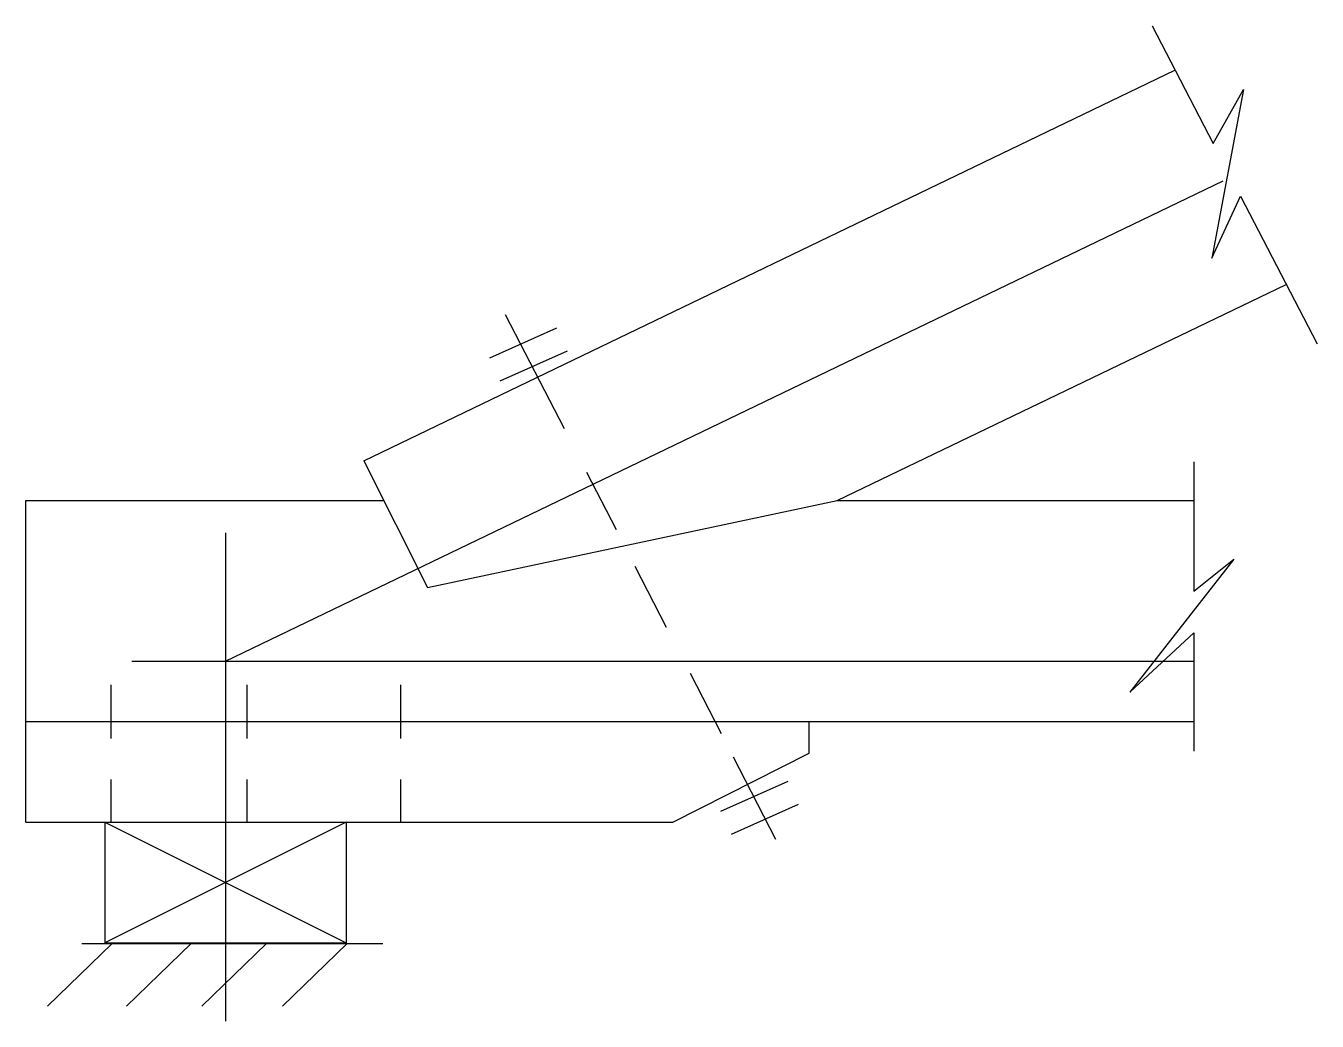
# Model space of a CAD drawing. Header units: metres. Extents: x -139713 to -136821, y -353190 to -350961.
import ezdxf

# ---------------------------------------------------------------- set-up
doc = ezdxf.new("R2010")
doc.units = ezdxf.units.M
for name, color, linetype in [('AXIS', 1, 'Continuous'), ('K', 2, 'Continuous'), ('STEEL', 1, 'Continuous'), ('TEXT', 3, 'Continuous')]:
    doc.layers.add(name, color=color, linetype=linetype)

msp = doc.modelspace()

# ---------------------------------------------------------------- linework, layer by layer
at = {"layer": 'AXIS'}
for p, q in [((-139265.6, -352384.26), (-137031.53, -351308.42)), ((-139265.6, -352096.93), (-139265.6, -353190.01)), ((-139475.25, -352384.26), (-137098.68, -352384.26))]:
    msp.add_line(p, q, dxfattribs=at)
at = {"layer": 'K'}
for p, q in [((-138955.45, -351935.22), (-137139.51, -351060.74)), ((-137895.72, -352024.26), (-136890.56, -351540.21)), ((-138955.45, -351935.22), (-138813.32, -352219.22)), ((-139712.6, -352744.26), (-139712.6, -352024.26)), ((-139712.6, -352024.26), (-138910.89, -352024.26)), ((-138813.32, -352219.22), (-137895.72, -352024.26)), ((-137895.72, -352024.26), (-137098.68, -352024.26)), ((-139712.6, -352519.26), (-137098.68, -352519.26)), ((-137958.55, -352589.67), (-137958.55, -352519.26)), ((-138263.93, -352744.26), (-137958.55, -352589.67)), ((-139712.6, -352744.26), (-138263.93, -352744.26)), ((-139535.6, -352744.26), (-139535.6, -353014.26)), ((-138995.6, -352744.26), (-138995.6, -353014.26)), ((-139535.6, -353014.26), (-138995.6, -353014.26))]:
    msp.add_line(p, q, dxfattribs=at)
msp.add_lwpolyline([(-139587.54, -353015.91), (-138912.98, -353015.91)], dxfattribs=at)
at = {"layer": 'STEEL'}
for points in [[(-138639.13, -351607.44), (-138507.5, -351863.03)], [(-138673.98, -351705.07), (-138523.78, -351637.93)], [(-138650.26, -351756.4), (-138500.06, -351689.27)], [(-138457.37, -351960.37), (-138391.01, -352089.21)], [(-138348.97, -352170.85), (-138278.57, -352307.54)], [(-138225.23, -352411.12), (-138155.66, -352546.2)], [(-139521.96, -352437.09), (-139521.96, -352556.8)], [(-139217.82, -352437.09), (-139217.82, -352556.8)], [(-138873.74, -352437.09), (-138873.74, -352556.8)], [(-138129.01, -352597.95), (-138034.02, -352782.39)], [(-139521.96, -352648.88), (-139521.96, -352744.03)], [(-139217.82, -352648.88), (-139217.82, -352744.03)], [(-138873.74, -352648.88), (-138873.74, -352744.03)], [(-138156.18, -352719.99), (-138005.98, -352652.86)], [(-138132.46, -352771.33), (-137982.26, -352704.19)]]:
    msp.add_lwpolyline(points, dxfattribs=at)
at = {"layer": 'TEXT'}
for p, q in [((-137190.71, -350961.35), (-137054.05, -351224.55)), ((-136985.88, -351103.72), (-137057.12, -351481.86)), ((-137054.05, -351224.55), (-136985.88, -351103.72)), ((-137057.12, -351481.86), (-136992.56, -351342.97)), ((-136992.56, -351342.97), (-136821.12, -351673.16)), ((-137097.17, -351937.32), (-137097.17, -352227.38)), ((-137007.56, -352155.76), (-137240.54, -352452.98)), ((-137097.17, -352227.38), (-137007.56, -352155.76)), ((-137240.54, -352452.98), (-137097.17, -352320.49)), ((-137097.17, -352320.49), (-137097.17, -352585.48)), ((-138995.6, -352744.26), (-139535.6, -353014.26)), ((-139535.6, -352744.26), (-138995.6, -353014.26)), ((-139519.28, -353015.91), (-139663.83, -353156.32)), ((-139342.61, -353015.91), (-139487.16, -353156.32)), ((-139173.97, -353015.91), (-139318.52, -353156.32)), ((-138993.28, -353015.91), (-139137.83, -353156.32))]:
    msp.add_line(p, q, dxfattribs=at)

doc.saveas('drawing.dxf')
